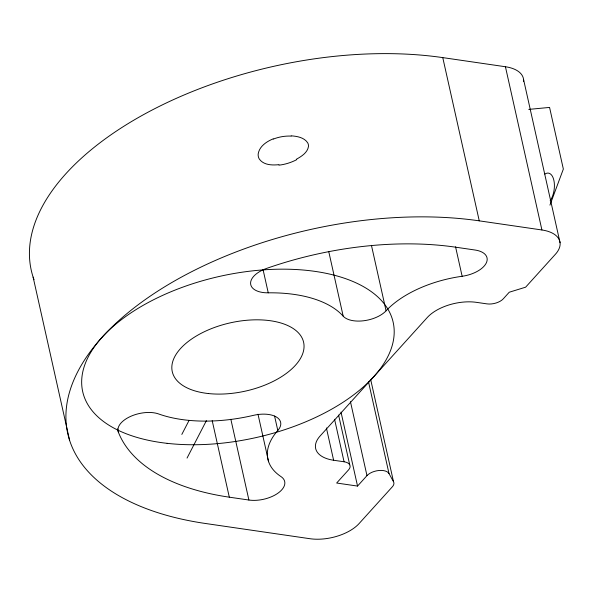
<?xml version="1.0" encoding="UTF-8"?>
<svg xmlns="http://www.w3.org/2000/svg" width="593" height="593" viewBox="0 0 593 593"><rect width="100%" height="100%" fill="white"/><g stroke="black" fill="none" stroke-linecap="round" stroke-linejoin="round"><path stroke-width="0.89" d="M549.948 205.111L563.35 169.057L549.57 107.422L528.748 109.401M181.821 434.424L189.004 420.541M187.04 458.078L206.394 420.652M357.542 486.075L366.978 475.638A12.238 6.353 -12.6 0 1 378.927 470.501A12.238 6.353 -12.6 0 1 389.015 473.585L393.507 481.686A12.238 6.353 -12.6 0 1 392.358 486.786L359.121 523.537A36.707 19.065 -12.6 0 1 309.931 538.711L205.497 523.493A281.401 146.189 -12.6 0 1 102.174 337.18A281.401 146.189 -12.6 0 1 479.255 220.848L541.913 229.973A36.707 19.065 -12.6 0 1 555.396 254.278L525.635 287.175L509.239 292.23L503.294 298.813A12.238 6.353 -12.6 0 1 486.897 303.868L476.453 302.348A36.707 19.065 -12.6 0 0 427.264 317.522L320.146 435.951A36.707 19.065 -12.6 0 0 333.622 460.25L344.066 461.769A12.238 6.353 -12.6 0 1 348.558 469.871L336.654 483.028L357.542 486.075L341.012 412.105M296.426 159.228C301.503 156.396 307.5 152.675 308.479 146.449A9.014 7.694 -6.8 0 0 307.648 142.743C304.113 137.443 297.115 136.257 291.2 135.841M273.18 138.858C266.583 141.557 259.393 146.323 258.192 153.898A11.215 9.51 -25.7 0 0 259.349 159.094C263.685 165.18 272.202 165.388 278.955 164.661M34.001 279.681A281.401 146.189 -12.6 0 1 145.804 113.396A281.401 146.189 -12.6 0 1 442.763 57.61L505.429 66.742A36.707 19.065 -12.6 0 1 523.604 81.463M229.306 497.179L248.904 500.032A24.469 12.712 -12.6 0 0 278.302 492.931A24.469 12.712 -12.6 0 0 280.956 476.572A85.644 44.49 -12.6 0 1 277.806 430.496A24.469 12.712 -12.6 0 0 276.575 417.124A24.469 12.712 -12.6 0 0 253.485 415.345A116.228 60.382 -12.6 0 1 158.672 413.966A24.469 12.712 -12.6 0 0 130.453 416.464A24.469 12.712 -12.6 0 0 118.407 432.29A232.456 120.764 -12.6 0 0 229.306 497.179L212.198 420.659M523.567 79.499L560.059 242.73M505.429 66.742L541.913 229.973M442.763 57.61L479.255 220.848M455.543 246.77L462.14 276.271A85.644 44.49 -12.6 0 0 386.073 310.806A24.469 12.712 -12.6 0 1 363.746 320.754A24.469 12.712 -12.6 0 1 343.191 316.173A116.228 60.382 -12.6 0 0 268.244 292.823A24.469 12.712 -12.6 0 1 250.602 283.639A24.469 12.712 -12.6 0 1 266.657 268.392A232.456 120.764 -12.6 0 1 455.446 247.162L475.052 250.024A24.469 12.712 -12.6 0 1 486.253 263.033A24.469 12.712 -12.6 0 1 462.14 276.271M371.44 245.339L386.073 310.806M370.707 379.661L393.507 481.686M368.49 381.766L389.015 473.585M328.744 251.558L343.191 316.173M350.448 401.676L366.978 475.638M338.603 415.093L349.707 464.779M334.563 419.266L344.066 461.769M326.402 427.946L333.622 460.25M263.114 269.867L268.244 292.823M274.574 416.041L277.806 430.496M257.992 414.188L268.614 461.725M230.847 419.266L248.904 500.032M117.644 428.895L118.407 432.29M33.126 277.146L69.618 440.384M544.878 174.083A15.907 8.043 -81.7 0 1 553.973 180.783A15.907 8.043 -81.7 0 1 550.171 200.775M296.722 159.65A40.331 31.74 -15.6 0 1 278.962 165.173M273.277 139.096A40.331 36.759 -18.2 0 1 291.17 136.093M208.439 393.552A67.291 34.957 -12.6 0 0 303.927 344.162A67.291 34.957 -12.6 0 0 201.45 333.162A67.291 34.957 -12.6 0 0 208.439 393.552M167.122 443.334A159.05 82.627 -12.6 0 0 393.982 327.358A159.05 82.627 -12.6 0 0 152.712 300.184A159.05 82.627 -12.6 0 0 167.122 443.334"/></g></svg>
